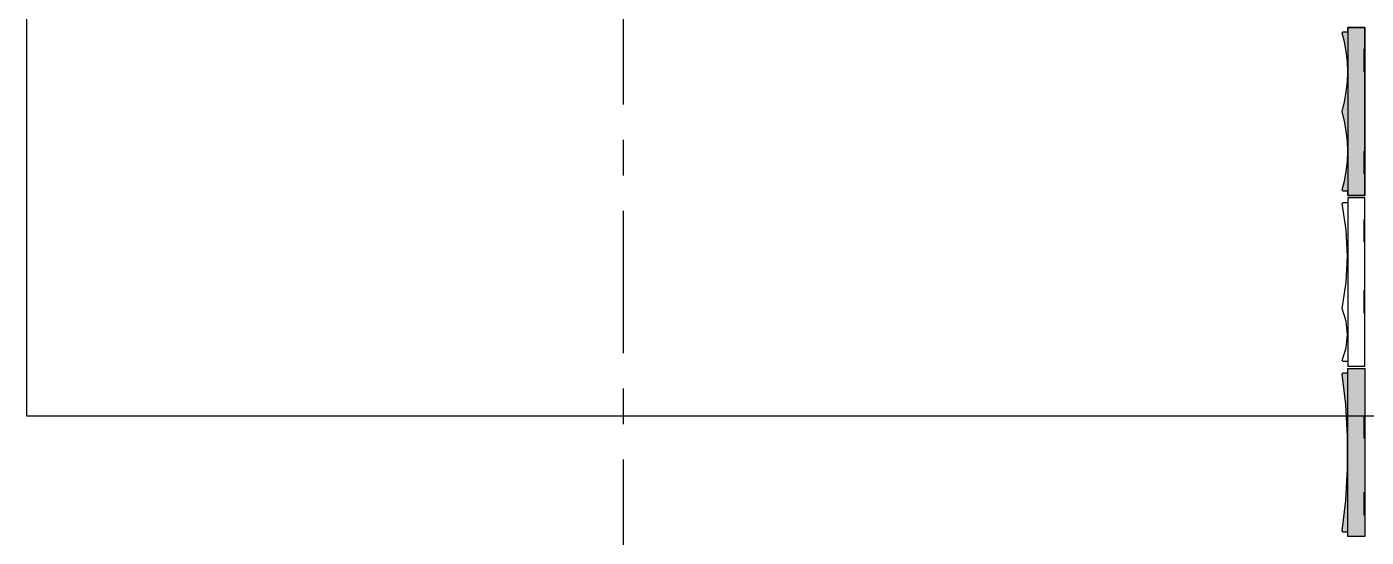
# Model space of a CAD drawing. Header units: millimetres. Extents: x 2519235 to 7246330, y 25937 to 201821.
# Drawn here: x 2614852 to 2626641, y 130715 to 135205 of the extents above; entities that cross this region are included whole.
import ezdxf
from ezdxf.enums import TextEntityAlignment as Align

# ---------------------------------------------------------------- set-up
doc = ezdxf.new("R2010")
doc.units = ezdxf.units.MM
doc.set_wipeout_variables(frame=1)
doc.linetypes.add('TA_GL_005.00000', pattern=[13.75, 5, -1.25, 1.25, -1.25, 5])
for name, color, linetype in [('000 - 0_SYM_DWG_GRID-BUBBLE_MAIN_COLOR_1', 7, 'Continuous'), ('000 - 0_SYM_DWG_GRIDLINE_MAIN_COLOR_251', 7, 'Continuous'), ('000 - CONCRETE_COL_CUT_COLOR_1', 7, 'Continuous'), ('000 - CONCRETE_COL_HATCH_', 7, 'Continuous'), ('000 - CONCRETE_COL_WIPEOUT_', 7, 'Continuous'), ('000 - CONCRETE_PRECAST_CUT_COLOR_4', 7, 'Continuous'), ('_Wall-PRECAST', 7, 'Continuous')]:
    doc.layers.add(name, color=color, linetype=linetype)
doc.styles.add('Arial', font='arial.ttf', dxfattribs={"height": 300})
doc.styles.add('TA', font='', dxfattribs={"height": 4.5})
doc.styles.get('TA').set_extended_font_data('Cordia New')

# ---------------------------------------------------------------- blocks, each defined once
blk = doc.blocks.new('*U1938')
at = {"layer": '000 - 0_SYM_DWG_GRIDLINE_MAIN_COLOR_251', "color": 7, "linetype": 'ByBlock', "ltscale": 5}
blk.add_line((20, 0), (-357, 0), dxfattribs=at)
at = {"color": 7, "style": 'TA', "flags": 1}
blk.add_attdef('LOCATION', (6, -6), '', height=4.5, rotation=270, dxfattribs=at)
at = {"layer": '000 - 0_SYM_DWG_GRID-BUBBLE_MAIN_COLOR_1', "color": 7, "style": 'Arial'}
blk.add_attdef('GRID-HEAD', text='', height=4, rotation=270, dxfattribs=at).set_placement((54, 0), align=Align.MIDDLE_CENTER)
blk = doc.blocks.new('W-1-PP17-ENT1_REV02_20260415-161303_PP17_ENT1_MAIN_DIMS_PL')
at = {"layer": '000 - 0_SYM_DWG_GRIDLINE_MAIN_COLOR_251', "color": 7, "linetype": 'TA_GL_005.00000', "xscale": 50.00000000000004, "yscale": 50.00000000000004, "zscale": 50.00000000000004, "rotation": 90}
blk.add_blockref('*U1938', (24600, 0), dxfattribs=at)
blk = doc.blocks.new('*U2089')
at = {"layer": '000 - CONCRETE_COL_HATCH_'}
h = blk.add_hatch(dxfattribs=at)
h.set_pattern_fill('AR-CONC', scale=0.04)
h.set_pattern_definition([(50, (2020.0045, -910386.8257), (7.28738676, -0.63756342), [0.762, -8.382]), (355, (2020.0045, -910386.826), (-1.40973686, 7.64227381), [0.6096, -6.705623367]), (100.4514447, (2020.612, -910386.879), (5.877649884, 7.004710076), [0.64760035, -7.123609784]), (46.1842, (2020.0045, -910384.794), (10.84316164, -1.68169312), [1.143, -12.573]), (96.6355576, (2020.908, -910384.934), (9.49616536, 9.89704498), [0.97140093, -10.68542433]), (351.1841512, (2020.004, -910384.794), (9.49616536, 9.89704498), [0.91439868, -10.05838928]), (21, (2021.0205, -910385.3017), (6.06457565, -4.090607927), [0.762, -8.382]), (326, (2021.0205, -910385.302), (2.472081134, 7.367518645), [0.6096, -6.7056]), (71.451445, (2021.526, -910385.6426), (8.53665677, 3.276910755), [0.64760035, -7.123597504]), (37.5, (2020.0045, -910386.8257), (0.12354413, 3.382201555), [0, -6.62432, 0, -6.8072, 0, -6.731]), (7.5, (2020.0045, -910386.8257), (2.6727865, 4.007222993), [0, -3.88112, 0, -6.47192, 0, -2.5654]), (327.5, (2017.7388, -910386.8257), (5.423623807, -0.22914976), [0, -2.54, 0, -7.9248, 0, -10.5156]), (317.5, (2016.723, -910386.8257), (5.925167255, 1.017059641), [0, -3.302, 0, -5.26288, 0, -7.4676])])
h.paths.add_polyline_path([(0, 0), (150, 0), (150, -40), (190, -40), (200, -50), (168, -319), (152, -600), (152, -880), (168, -1161), (200, -1430), (190, -1440), (150, -1440), (150, -1480), (0, -1480)])
at = {"layer": '000 - CONCRETE_COL_CUT_COLOR_1', "color": 7, "lineweight": -2}
blk.add_lwpolyline([(0, 0), (150, 0), (150, -40), (190, -40), (200, -50), (168, -319), (152, -600), (152, -880), (168, -1161), (200, -1430), (190, -1440), (150, -1440), (150, -1480), (0, -1480), (0, -1480), (0, -1480), (0, -1480), (0, -1480), (0, -1480), (0, -1480), (0, -1480), (0, -1480), (0, -1480), (0, -1480), (0, -1480), (0, -1480), (0, -1480), (0, -1480), (0, -1480), (0, -1480), (0, -1480), (0, -1480), (0, -1480), (0, -1480), (0, -1480), (0, -1480), (0, -1480), (0, -1480), (0, -1480), (0, -1480), (0, -1480), (0, -1480), (0, -1480), (0, -1480), (0, -1480), (0, -1480), (0, -1480), (0, -1480)], close=True, dxfattribs=at)
blk = doc.blocks.new('*U2090')
at = {"layer": '000 - CONCRETE_COL_HATCH_'}
h = blk.add_hatch(dxfattribs=at)
h.set_pattern_fill('AR-CONC', scale=0.04)
h.set_pattern_definition([(50, (3855.6627, -902246.8257), (7.28738676, -0.63756342), [0.762, -8.382]), (355, (3855.663, -902246.826), (-1.40973686, 7.64227381), [0.6096, -6.705623367]), (100.4514447, (3856.27, -902246.879), (5.877649884, 7.004710076), [0.64760035, -7.123609784]), (46.1842, (3855.663, -902244.794), (10.84316164, -1.68169312), [1.143, -12.573]), (96.6355576, (3856.566, -902244.934), (9.49616536, 9.89704498), [0.97140093, -10.68542433]), (351.1841512, (3855.663, -902244.794), (9.49616536, 9.89704498), [0.91439868, -10.05838928]), (21, (3856.6787, -902245.3017), (6.06457565, -4.090607927), [0.762, -8.382]), (326, (3856.679, -902245.302), (2.472081134, 7.367518645), [0.6096, -6.7056]), (71.451445, (3857.184, -902245.6426), (8.53665677, 3.276910755), [0.64760035, -7.123597504]), (37.5, (3855.6627, -902246.8257), (0.12354413, 3.382201555), [0, -6.62432, 0, -6.8072, 0, -6.731]), (7.5, (3855.6627, -902246.8257), (2.6727865, 4.007222993), [0, -3.88112, 0, -6.47192, 0, -2.5654]), (327.5, (3853.397, -902246.8257), (5.423623807, -0.22914976), [0, -2.54, 0, -7.9248, 0, -10.5156]), (317.5, (3852.381, -902246.8257), (5.925167255, 1.017059641), [0, -3.302, 0, -5.26288, 0, -7.4676])])
h.paths.add_polyline_path([(0, 0), (150, 0), (150, -40), (190, -40), (200, -50), (178, -126), (163, -213), (153, -301), (150, -390), (153, -479), (163, -567), (178, -654), (200, -740), (178, -826), (163, -913), (153, -1001), (150, -1090), (153, -1179), (163, -1267), (178, -1354), (200, -1430), (190, -1440), (150, -1440), (150, -1480), (0, -1480)])
at = {"layer": '000 - CONCRETE_COL_CUT_COLOR_1', "color": 7, "lineweight": -2}
blk.add_lwpolyline([(0, 0), (150, 0), (150, -40), (190, -40), (200, -50), (178, -126), (163, -213), (153, -301), (150, -390), (153, -479), (163, -567), (178, -654), (200, -740), (178, -826), (163, -913), (153, -1001), (150, -1090), (153, -1179), (163, -1267), (178, -1354), (200, -1430), (190, -1440), (150, -1440), (150, -1480), (0, -1480), (0, -1480), (0, -1480), (0, -1480), (0, -1480), (0, -1480), (0, -1480), (0, -1480), (0, -1480), (0, -1480), (0, -1480), (0, -1480), (0, -1480), (0, -1480), (0, -1480), (0, -1480), (0, -1480), (0, -1480), (0, -1480), (0, -1480), (0, -1480), (0, -1480), (0, -1480), (0, -1480)], close=True, dxfattribs=at)
blk = doc.blocks.new('A$C6d15e31b')
at = {"layer": '_Wall-PRECAST', "color": 7}
for p, q in [((18075, -7615), (18075, -6135)), ((18075, -6135), (18225, -6135)), ((18225, -6135), (18225, -7615)), ((18225, -6175), (18265, -6175)), ((18275, -6185), (18243, -6454)), ((18265, -6175), (18275, -6185)), ((18075, -6325), (18075, -6525)), ((18081, -6325), (18075, -6325)), ((18075, -6325), (18075, -6525)), ((18081, -6325), (18075, -6325)), ((18081, -6325), (18081, -6525)), ((18081, -6325), (18081, -6525)), ((18243, -6454), (18227, -6735)), ((18081, -6525), (18075, -6525)), ((18081, -6525), (18075, -6525)), ((18227, -6735), (18227, -7015)), ((18075, -7000), (18075, -7200)), ((18081, -7000), (18075, -7000)), ((18075, -7000), (18075, -7200)), ((18081, -7000), (18075, -7000)), ((18081, -7000), (18081, -7200)), ((18081, -7000), (18081, -7200)), ((18227, -7015), (18243, -7296)), ((18081, -7200), (18075, -7200)), ((18081, -7200), (18075, -7200)), ((18243, -7296), (18275, -7565)), ((18225, -7615), (18075, -7615)), ((18075, -7635), (18075, -9115)), ((18225, -7635), (18075, -7635)), ((18265, -7575), (18225, -7575)), ((18225, -9115), (18225, -7635)), ((18275, -7565), (18265, -7575)), ((18225, -7675), (18265, -7675)), ((18275, -7685), (18239, -7797)), ((18265, -7675), (18275, -7685)), ((18239, -7797), (18227, -7913)), ((18227, -7913), (18239, -8030)), ((18075, -8100), (18075, -8300)), ((18081, -8100), (18075, -8100)), ((18075, -8100), (18075, -8300)), ((18081, -8100), (18075, -8100)), ((18081, -8100), (18081, -8300)), ((18081, -8100), (18081, -8300)), ((18239, -8030), (18275, -8142)), ((18275, -8142), (18238, -8371)), ((18081, -8300), (18075, -8300)), ((18081, -8300), (18075, -8300)), ((18238, -8371), (18226, -8603)), ((18226, -8603), (18238, -8835)), ((18075, -8725), (18075, -8925)), ((18081, -8725), (18075, -8725)), ((18075, -8725), (18075, -8925)), ((18081, -8725), (18075, -8725)), ((18081, -8725), (18081, -8925)), ((18081, -8725), (18081, -8925)), ((18238, -8835), (18275, -9065)), ((18081, -8925), (18075, -8925)), ((18081, -8925), (18075, -8925)), ((18265, -9075), (18225, -9075)), ((18275, -9065), (18265, -9075)), ((18075, -9115), (18225, -9115)), ((18075, -9135), (18075, -10615)), ((18225, -9135), (18075, -9135)), ((18225, -10615), (18225, -9135)), ((18225, -9175), (18265, -9175)), ((18275, -9185), (18253, -9261)), ((18265, -9175), (18275, -9185)), ((18253, -9261), (18238, -9348)), ((18075, -9325), (18075, -9525)), ((18081, -9325), (18075, -9325)), ((18075, -9325), (18075, -9525)), ((18081, -9325), (18075, -9325)), ((18081, -9325), (18081, -9525)), ((18081, -9325), (18081, -9525)), ((18238, -9348), (18228, -9436)), ((18081, -9525), (18075, -9525)), ((18081, -9525), (18075, -9525)), ((18228, -9436), (18225, -9525)), ((18225, -9525), (18228, -9614)), ((18228, -9614), (18238, -9702)), ((18238, -9702), (18253, -9789)), ((18253, -9789), (18275, -9875)), ((18275, -9875), (18253, -9961)), ((18253, -9961), (18238, -10048)), ((18228, -10136), (18225, -10225)), ((18238, -10048), (18228, -10136)), ((18075, -10225), (18075, -10425)), ((18081, -10225), (18075, -10225)), ((18075, -10225), (18075, -10425)), ((18081, -10225), (18075, -10225)), ((18081, -10225), (18081, -10425)), ((18081, -10225), (18081, -10425)), ((18225, -10225), (18228, -10314)), ((18228, -10314), (18238, -10402)), ((18081, -10425), (18075, -10425)), ((18081, -10425), (18075, -10425)), ((18238, -10402), (18253, -10489)), ((18253, -10489), (18275, -10565)), ((18265, -10575), (18225, -10575)), ((18275, -10565), (18265, -10575)), ((18075, -10615), (18225, -10615))]:
    blk.add_line(p, q, dxfattribs=at)
at = {"color": 7}
blk.add_blockref('W-1-PP17-ENT1_REV02_20260415-161303_PP17_ENT1_MAIN_DIMS_PL', (0, 0), dxfattribs=at)
at = {"layer": '000 - CONCRETE_PRECAST_CUT_COLOR_4', "color": 7}
for name, p in [('*U2089', (18075, -6135)), ('*U2090', (18075, -9135))]:
    blk.add_blockref(name, p, dxfattribs=at)

msp = doc.modelspace()

# ---------------------------------------------------------------- block references
at = {"color": 7, "rotation": 180}
msp.add_blockref('A$C6d15e31b', (2644703.703, 124585.018), dxfattribs=at)

# ---------------------------------------------------------------- next in the draw order: linework, layer by layer
at = {"layer": 'Defpoints', "color": 7}
msp.add_lwpolyline([(2653544.057, 131780.189), (2614852.039, 131780.189), (2614852.039, 153980.189), (2653544.057, 153980.189)], close=True, dxfattribs=at)

doc.saveas('drawing.dxf')
